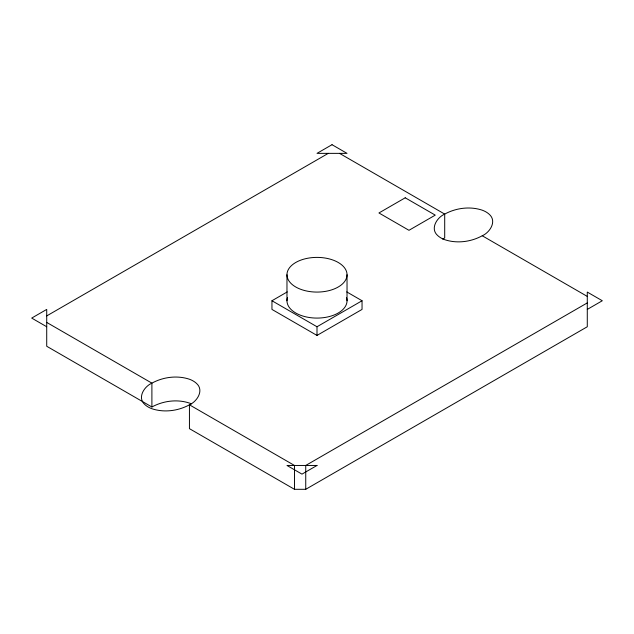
<?xml version="1.0" encoding="UTF-8"?>
<svg xmlns="http://www.w3.org/2000/svg" width="634" height="634" viewBox="0 0 634 634"><rect width="100%" height="100%" fill="white"/><g stroke="black" fill="none" stroke-linecap="round" stroke-linejoin="round"><path stroke-width="0.95" d="M442.754 239.145L444.703 237.932L444.703 214.094L339.523 153.365M482.244 235.769C490.098 232.329 497.238 220.949 489.036 214.118A22.222 12.831 0 0 0 482.205 210.171C469.929 206.098 455.981 207.944 444.703 214.094C436.85 217.533 429.709 228.914 437.912 235.745A22.222 12.831 0 0 0 444.743 239.692C457.027 243.765 470.967 241.919 482.244 235.769L587.282 296.411M46.718 315.914L328.261 153.365M346.75 291.909L362.046 300.746L362.046 309.416L317 335.426L271.954 309.416L271.954 300.746L287.25 291.909M271.954 300.746L317 326.756L362.046 300.746M587.282 302.909L305.739 465.459L305.739 489.305L294.477 489.305L189.439 428.655L189.439 404.817C197.293 401.377 204.433 389.997 196.231 383.166A22.222 12.831 0 0 0 189.4 379.219C177.116 375.146 163.176 376.992 151.898 383.142C144.045 386.589 136.904 397.962 145.107 404.793A22.222 12.831 0 0 0 151.938 408.74C164.214 412.813 178.162 410.967 189.439 404.817L294.477 465.459L294.477 489.305M587.282 309.416L602.3 300.746L587.282 292.076L587.282 326.756L305.739 489.305M46.718 326.756L31.7 318.086L46.718 309.416L46.718 346.259L151.898 406.988C163.176 400.831 177.116 398.984 189.4 403.065A22.222 12.831 0 0 1 191.413 403.898M46.718 322.421L151.898 383.142L151.898 406.988M347.028 274.736A30.028 17.34 0 0 1 301.982 289.754A30.028 17.34 0 0 1 301.982 259.718A30.028 17.34 0 0 1 347.028 274.736L347.028 300.746M317 326.756L317 335.426M286.972 274.736L286.972 300.746M346.529 297.592A30.028 17.34 0 0 1 317 318.086A30.028 17.34 0 0 1 287.471 297.592M332.018 144.695L317 153.365L347.028 153.365L332.018 144.695M405.221 197.8L378.942 212.969L408.97 230.308L435.249 215.132L405.221 197.8M317 465.459L301.982 474.129L286.972 465.459L317 465.459"/></g></svg>
